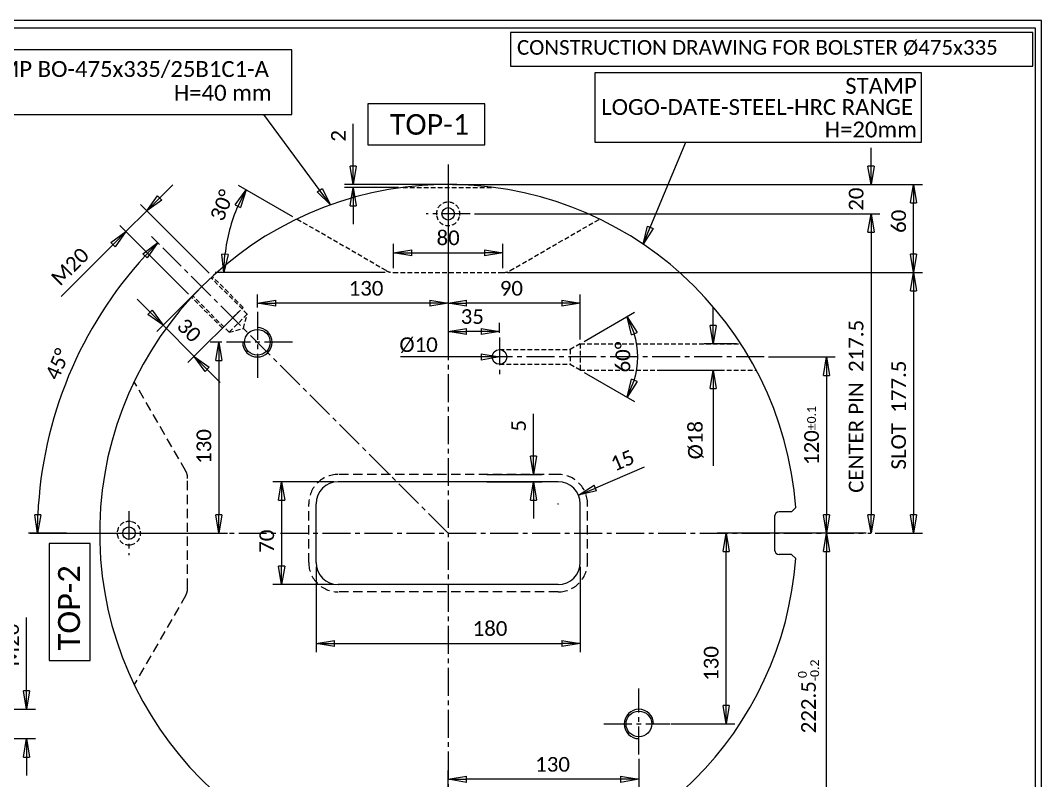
# Model space of a CAD drawing. Header units: millimetres. Extents: x -781 to 404, y -486 to 349.
# Drawn here: x -291 to 404, y -169 to 349 of the extents above; entities that cross this region are included whole.
import ezdxf

# ---------------------------------------------------------------- set-up
doc = ezdxf.new("R2010")
doc.units = ezdxf.units.MM
doc.linetypes.add('CENTER2', pattern=[28.575, 19.05, -3.175, 3.175, -3.175])
doc.linetypes.add('HIDDEN2', pattern=[4.7625, 3.175, -1.5875])
doc.layers.get('0').update_dxf_attribs({"color": 6, "lineweight": 0})
for name, color, linetype, lineweight in [('1', 6, 'Continuous', 0), ('10', 6, 'Continuous', 0), ('5', 9, 'Continuous', 0), ('9', 6, 'Continuous', 0)]:
    doc.layers.add(name, color=color, linetype=linetype, lineweight=lineweight)
doc.styles.add('ISO', font='txt_____.ttf')
doc.styles.get("Standard").update_dxf_attribs({"font": 'calibri.ttf'})
doc.dimstyles.new('ISO', dxfattribs={"dimscale": 2, "dimtxt": 3.5, "dimasz": 4.375, "dimexe": 2.1, "dimexo": 1.05, "dimgap": 1.75, "dimtad": 1, "dimdsep": 46, "dimtxsty": 'Standard', "dimblk": 'CLOSED', "dimcen": 0.09, "dimclrt": 1, "dimadec": 0, "dimazin": 0, "dimtfac": 0.4, "dimtofl": 0, "dimtmove": 0, "dimatfit": 3, "dimldrblk": 'CLOSED', "dimfxl": 1, "dimtolj": 1, "dimarcsym": 0})

# ---------------------------------------------------------------- blocks, each defined once
blk = doc.blocks.new('_CLOSED')
at = {"color": 0, "linetype": 'ByBlock', "lineweight": -2}
for p, q in [((-1, 0.166667), (0, 0)), ((-1, 0.166667), (-1, -0.166667)), ((0, 0), (-1, -0.166667)), ((0, 0), (-1, 0))]:
    blk.add_line(p, q, dxfattribs=at)
blk = doc.blocks.new('*D3')
at = {"layer": '9', "color": 0, "linetype": 'Continuous', "lineweight": -2, "transparency": 16777216}
for p, q in [((18, 217.5), (294.17, 217.5)), ((288.17, 205), (288.17, 12.5)), ((290.97, 0), (294.17, 0))]:
    blk.add_line(p, q, dxfattribs=at)
at = {"layer": 'Defpoints', "color": 0, "linetype": 'Continuous', "transparency": 16777216}
for p in [(15, 217.5), (287.97, 0), (288.17, 0)]:
    blk.add_point(p, dxfattribs=at)
at = {"layer": '9', "color": 0, "linetype": 'Continuous', "lineweight": -2, "transparency": 16777216, "xscale": 12.5, "yscale": 12.5, "zscale": 12.5}
for p, rotation in [((288.17, 217.5), 90), ((288.17, 0), 270)]:
    blk.add_blockref('_CLOSED', p, dxfattribs=dict(at, rotation=rotation))
at = {"layer": '9', "color": 1, "linetype": 'Continuous', "lineweight": 0, "transparency": 16777216, "insert": (278.05, 86.4), "char_height": 10, "attachment_point": 5, "rotation": 90}
blk.add_mtext('\\A1;CENTER PIN  217.5', dxfattribs=at)
blk = doc.blocks.new('*D4')
at = {"layer": '9', "color": 0, "linetype": 'Continuous', "lineweight": -2, "transparency": 16777216}
for p, q in [((40.32, 177.5), (323.16, 177.5)), ((317.16, 165), (317.16, 12.5)), ((290.97, 0), (323.16, 0))]:
    blk.add_line(p, q, dxfattribs=at)
at = {"layer": 'Defpoints', "color": 0, "linetype": 'Continuous', "transparency": 16777216}
for p in [(37.32, 177.5), (287.97, 0), (317.16, 0)]:
    blk.add_point(p, dxfattribs=at)
at = {"layer": '9', "color": 0, "linetype": 'Continuous', "lineweight": -2, "transparency": 16777216, "xscale": 12.5, "yscale": 12.5, "zscale": 12.5}
for p, rotation in [((317.16, 177.5), 90), ((317.16, 0), 270)]:
    blk.add_blockref('_CLOSED', p, dxfattribs=dict(at, rotation=rotation))
at = {"layer": '9', "color": 1, "linetype": 'Continuous', "lineweight": 0, "transparency": 16777216, "insert": (307.04, 80.43), "char_height": 10, "attachment_point": 5, "rotation": 90}
blk.add_mtext('\\A1;SLOT  177.5', dxfattribs=at)
blk = doc.blocks.new('*D5')
at = {"layer": '9', "color": 0, "linetype": 'Continuous', "lineweight": -2, "transparency": 16777216}
for p, q in [((-105.72, 215.44), (-142.86, 236.89)), ((-43, 177.5), (-158.77, 177.5))]:
    blk.add_line(p, q, dxfattribs=at)
blk.add_arc((-40, 177.5), 112.77, 156.35398, 173.64602, dxfattribs=at)
at = {"layer": 'Defpoints', "color": 0, "linetype": 'Continuous', "transparency": 16777216}
for p in [(-103.12, 213.94), (-151.06, 197.08), (-42.32, 178.84), (-37.32, 177.5), (37.32, 177.5)]:
    blk.add_point(p, dxfattribs=at)
at = {"layer": '9', "color": 0, "linetype": 'Continuous', "lineweight": -2, "transparency": 16777216, "xscale": 12.5, "yscale": 12.5, "zscale": 12.5}
for p, rotation in [((-137.67, 233.89), 63.17699138905632), ((-152.77, 177.5), 266.8230086109436)]:
    blk.add_blockref('_CLOSED', p, dxfattribs=dict(at, rotation=rotation))
at = {"layer": '9', "color": 1, "linetype": 'Continuous', "lineweight": 0, "transparency": 16777216, "insert": (-154.02, 223.35), "char_height": 10, "attachment_point": 5, "rotation": 68.09278}
blk.add_mtext('\\A1;30°', dxfattribs=at)
blk = doc.blocks.new('*D6')
at = {"layer": '9', "color": 0, "linetype": 'Continuous', "lineweight": -2, "transparency": 16777216}
for p, q in [((3, 237.5), (323.16, 237.5)), ((317.16, 190), (317.16, 225)), ((40.32, 177.5), (323.16, 177.5))]:
    blk.add_line(p, q, dxfattribs=at)
at = {"layer": 'Defpoints', "color": 0, "linetype": 'Continuous', "transparency": 16777216}
for p in [(0, 237.5), (317.16, 237.5), (37.32, 177.5)]:
    blk.add_point(p, dxfattribs=at)
at = {"layer": '9', "color": 0, "linetype": 'Continuous', "lineweight": -2, "transparency": 16777216, "xscale": 12.5, "yscale": 12.5, "zscale": 12.5}
for p, rotation in [((317.16, 237.5), 90), ((317.16, 177.5), 270)]:
    blk.add_blockref('_CLOSED', p, dxfattribs=dict(at, rotation=rotation))
at = {"layer": '9', "color": 1, "linetype": 'Continuous', "lineweight": 0, "transparency": 16777216, "insert": (307.04, 212.41), "char_height": 10, "attachment_point": 5, "rotation": 90}
blk.add_mtext('\\A1;60', dxfattribs=at)
blk = doc.blocks.new('*D7')
at = {"layer": '9', "color": 0, "linetype": 'Continuous', "lineweight": -2, "transparency": 16777216}
for p, q in [((288.17, 250), (288.17, 262.5)), ((3, 237.5), (294.17, 237.5)), ((18, 217.5), (294.17, 217.5)), ((288.17, 205), (288.17, 192.5))]:
    blk.add_line(p, q, dxfattribs=at)
at = {"layer": 'Defpoints', "color": 0, "linetype": 'Continuous', "transparency": 16777216}
for p in [(0, 237.5), (288.17, 237.5), (15, 217.5)]:
    blk.add_point(p, dxfattribs=at)
at = {"layer": '9', "color": 0, "linetype": 'Continuous', "lineweight": -2, "transparency": 16777216, "xscale": 12.5, "yscale": 12.5, "zscale": 12.5}
for p, rotation in [((288.17, 237.5), 270), ((288.17, 217.5), 90)]:
    blk.add_blockref('_CLOSED', p, dxfattribs=dict(at, rotation=rotation))
at = {"layer": '9', "color": 1, "linetype": 'Continuous', "lineweight": 0, "transparency": 16777216, "insert": (278.05, 227.5), "char_height": 10, "attachment_point": 5, "rotation": 90}
blk.add_mtext('\\A1;20', dxfattribs=at)
blk = doc.blocks.new('*D8')
at = {"layer": '9', "color": 0, "linetype": 'Continuous', "lineweight": -2, "transparency": 16777216}
for p, q in [((284.97, 0), (251.79, 0)), ((257.79, -210), (257.79, -12.5)), ((14.5, -222.5), (263.79, -222.5))]:
    blk.add_line(p, q, dxfattribs=at)
at = {"layer": 'Defpoints', "color": 0, "linetype": 'Continuous', "transparency": 16777216}
for p in [(257.79, 0), (287.97, 0), (11.5, -222.5)]:
    blk.add_point(p, dxfattribs=at)
at = {"layer": '9', "color": 0, "linetype": 'Continuous', "lineweight": -2, "transparency": 16777216, "xscale": 12.5, "yscale": 12.5, "zscale": 12.5}
for p, rotation in [((257.79, 0), 90), ((257.79, -222.5), 270)]:
    blk.add_blockref('_CLOSED', p, dxfattribs=dict(at, rotation=rotation))
at = {"layer": '9', "color": 1, "linetype": 'Continuous', "lineweight": 0, "transparency": 16777216, "insert": (245.57, -111.25), "char_height": 10, "attachment_point": 5, "rotation": 90}
blk.add_mtext('\\A1;222.5{\\H6.000000;\\S 0^ -0.2;}', dxfattribs=at)
blk = doc.blocks.new('*D25')
at = {"layer": '9', "color": 0, "linetype": 'Continuous', "lineweight": -2, "transparency": 16777216}
for p, q in [((-196.54, 228.36), (-187.7, 237.2)), ((-162.85, 176.99), (-209.62, 223.77)), ((-205.38, 219.52), (-219.52, 205.38)), ((-176.99, 162.85), (-223.77, 209.62)), ((-228.36, 196.54), (-263.77, 161.14))]:
    blk.add_line(p, q, dxfattribs=at)
at = {"layer": 'Defpoints', "color": 0, "linetype": 'Continuous', "transparency": 16777216}
for p in [(-219.52, 205.38), (-160.73, 174.87), (-174.87, 160.73)]:
    blk.add_point(p, dxfattribs=at)
at = {"layer": '9', "color": 0, "linetype": 'Continuous', "lineweight": -2, "transparency": 16777216, "xscale": 12.5, "yscale": 12.5, "zscale": 12.5}
for p, rotation in [((-205.38, 219.52), 224.9999999999982), ((-219.52, 205.38), 44.99999999999814)]:
    blk.add_blockref('_CLOSED', p, dxfattribs=dict(at, rotation=rotation))
at = {"layer": '9', "color": 1, "linetype": 'Continuous', "lineweight": 0, "transparency": 16777216, "insert": (-257.64, 181.58), "char_height": 10, "attachment_point": 5, "rotation": 45}
blk.add_mtext('\\A1;M20', dxfattribs=at)
blk = doc.blocks.new('*D26')
at = {"layer": '9', "color": 0, "linetype": 'Continuous', "lineweight": -2, "transparency": 16777216}
for p, q in [((-196.58, 196.58), (-202.16, 202.16)), ((-260.03, 0), (-285.89, 0))]:
    blk.add_line(p, q, dxfattribs=at)
blk.add_arc((0, 0), 279.89, 137.55905, 177.44095, dxfattribs=at)
at = {"layer": 'Defpoints', "color": 0, "linetype": 'Continuous', "transparency": 16777216}
for p in [(-194.45, 194.45), (-270.35, 72.44), (0, 0), (-257.03, 0), (287.97, 0)]:
    blk.add_point(p, dxfattribs=at)
at = {"layer": '9', "color": 0, "linetype": 'Continuous', "lineweight": -2, "transparency": 16777216, "xscale": 12.5, "yscale": 12.5, "zscale": 12.5}
for p, rotation in [((-197.91, 197.91), 46.27952549095961), ((-279.89, 0), 268.7204745090404)]:
    blk.add_blockref('_CLOSED', p, dxfattribs=dict(at, rotation=rotation))
at = {"layer": '9', "color": 1, "linetype": 'Continuous', "lineweight": 0, "transparency": 16777216, "insert": (-266.12, 115.15), "char_height": 10, "attachment_point": 5, "rotation": 66.60172}
blk.add_mtext('\\A1;45°', dxfattribs=at)
blk = doc.blocks.new('*D27')
at = {"layer": '9', "color": 0, "linetype": 'Continuous', "lineweight": -2, "transparency": 16777216}
for p, q in [((-170.06, 165.82), (-198.49, 137.38)), ((-203.09, 150.46), (-211.93, 159.3)), ((-141.77, 151.67), (-177.28, 116.17)), ((-173.04, 120.41), (-194.25, 141.62)), ((-164.2, 111.57), (-155.36, 102.73))]:
    blk.add_line(p, q, dxfattribs=at)
at = {"layer": 'Defpoints', "color": 0, "linetype": 'Continuous', "transparency": 16777216}
for p in [(-167.94, 167.94), (-139.65, 153.79), (-194.25, 141.62)]:
    blk.add_point(p, dxfattribs=at)
at = {"layer": '9', "color": 0, "linetype": 'Continuous', "lineweight": -2, "transparency": 16777216, "xscale": 12.5, "yscale": 12.5, "zscale": 12.5}
for p, rotation in [((-194.25, 141.62), 315), ((-173.04, 120.41), 135)]:
    blk.add_blockref('_CLOSED', p, dxfattribs=dict(at, rotation=rotation))
at = {"layer": '9', "color": 1, "linetype": 'Continuous', "lineweight": 0, "transparency": 16777216, "insert": (-176.49, 138.17), "char_height": 10, "attachment_point": 5, "rotation": 315}
blk.add_mtext('\\A1;30', dxfattribs=at)
blk = doc.blocks.new('*D46')
at = {"layer": '9', "color": 0, "linetype": 'Continuous', "lineweight": -2, "transparency": 16777216}
for p, q in [((-287.29, -107.5), (-287.29, -57.43)), ((-329.07, -120), (-281.29, -120)), ((-329.07, -140), (-281.29, -140)), ((-287.29, -152.5), (-287.29, -165))]:
    blk.add_line(p, q, dxfattribs=at)
at = {"layer": 'Defpoints', "color": 0, "linetype": 'Continuous', "transparency": 16777216}
for p in [(-332.07, -120), (-332.07, -140), (-287.29, -140)]:
    blk.add_point(p, dxfattribs=at)
at = {"layer": '9', "color": 0, "linetype": 'Continuous', "lineweight": -2, "transparency": 16777216, "xscale": 12.5, "yscale": 12.5, "zscale": 12.5}
for p, rotation in [((-287.29, -120), 270), ((-287.29, -140), 90)]:
    blk.add_blockref('_CLOSED', p, dxfattribs=dict(at, rotation=rotation))
at = {"layer": '9', "color": 1, "linetype": 'Continuous', "lineweight": 0, "transparency": 16777216, "insert": (-297.41, -76.22), "char_height": 10, "attachment_point": 5, "rotation": 90}
blk.add_mtext('\\A1;M20', dxfattribs=at)
blk = doc.blocks.new('*D48')
at = {"layer": '9', "color": 0, "linetype": 'Continuous', "lineweight": -2, "transparency": 16777216}
for p, q in [((0, 248.2), (0, 150.61)), ((-130, 153.78), (-130, 162.61)), ((-12.5, 156.61), (-117.5, 156.61))]:
    blk.add_line(p, q, dxfattribs=at)
at = {"layer": 'Defpoints', "color": 0, "linetype": 'Continuous', "transparency": 16777216}
for p in [(0, 251.2), (-130, 156.61), (-130, 150.78)]:
    blk.add_point(p, dxfattribs=at)
at = {"layer": '9', "color": 0, "linetype": 'Continuous', "lineweight": -2, "transparency": 16777216, "xscale": 12.5, "yscale": 12.5, "zscale": 12.5, "rotation": 180}
blk.add_blockref('_CLOSED', (-130, 156.61), dxfattribs=at)
at = {"layer": '9', "color": 0, "linetype": 'Continuous', "lineweight": -2, "transparency": 16777216, "xscale": 12.5, "yscale": 12.5, "zscale": 12.5}
blk.add_blockref('_CLOSED', (0, 156.61), dxfattribs=at)
at = {"layer": '9', "color": 1, "linetype": 'Continuous', "lineweight": 0, "transparency": 16777216, "insert": (-55.95, 166.74), "char_height": 10, "attachment_point": 5}
blk.add_mtext('\\A1;130', dxfattribs=at)
blk = doc.blocks.new('*D49')
at = {"layer": '9', "color": 0, "linetype": 'Continuous', "lineweight": -2, "transparency": 16777216}
for p, q in [((-154.14, 130), (-162.27, 130)), ((-156.27, 117.5), (-156.27, 12.5)), ((-284.97, 0), (-150.27, 0))]:
    blk.add_line(p, q, dxfattribs=at)
at = {"layer": 'Defpoints', "color": 0, "linetype": 'Continuous', "transparency": 16777216}
for p in [(-151.14, 130), (-287.97, 0), (-156.27, 0)]:
    blk.add_point(p, dxfattribs=at)
at = {"layer": '9', "color": 0, "linetype": 'Continuous', "lineweight": -2, "transparency": 16777216, "xscale": 12.5, "yscale": 12.5, "zscale": 12.5}
for p, rotation in [((-156.27, 130), 90), ((-156.27, 0), 270)]:
    blk.add_blockref('_CLOSED', p, dxfattribs=dict(at, rotation=rotation))
at = {"layer": '9', "color": 1, "linetype": 'Continuous', "lineweight": 0, "transparency": 16777216, "insert": (-166.39, 59.02), "char_height": 10, "attachment_point": 5, "rotation": 90}
blk.add_mtext('\\A1;130', dxfattribs=at)
blk = doc.blocks.new('*D50')
at = {"layer": '9', "color": 0, "linetype": 'Continuous', "lineweight": -2, "transparency": 16777216}
for p, q in [((276.43, 0), (183.4, 0)), ((189.4, -117.5), (189.4, -12.5)), ((151.74, -130), (195.4, -130))]:
    blk.add_line(p, q, dxfattribs=at)
at = {"layer": 'Defpoints', "color": 0, "linetype": 'Continuous', "transparency": 16777216}
for p in [(189.4, 0), (277.03, 0), (151.14, -130)]:
    blk.add_point(p, dxfattribs=at)
at = {"layer": '9', "color": 0, "linetype": 'Continuous', "lineweight": -2, "transparency": 16777216, "xscale": 12.5, "yscale": 12.5, "zscale": 12.5}
for p, rotation in [((189.4, 0), 90), ((189.4, -130), 270)]:
    blk.add_blockref('_CLOSED', p, dxfattribs=dict(at, rotation=rotation))
at = {"layer": '9', "color": 1, "linetype": 'Continuous', "lineweight": 0, "transparency": 16777216, "insert": (179.28, -88.8), "char_height": 10, "attachment_point": 5, "rotation": 90}
blk.add_mtext('\\A1;130', dxfattribs=at)
blk = doc.blocks.new('*D51')
at = {"layer": '9', "color": 0, "linetype": 'Continuous', "lineweight": -2, "transparency": 16777216}
for p, q in [((130, -153.78), (130, -173.68)), ((0, -255.8), (0, -161.68)), ((117.5, -167.68), (12.5, -167.68))]:
    blk.add_line(p, q, dxfattribs=at)
at = {"layer": 'Defpoints', "color": 0, "linetype": 'Continuous', "transparency": 16777216}
for p in [(130, -150.78), (0, -167.68), (0, -258.8)]:
    blk.add_point(p, dxfattribs=at)
at = {"layer": '9', "color": 0, "linetype": 'Continuous', "lineweight": -2, "transparency": 16777216, "xscale": 12.5, "yscale": 12.5, "zscale": 12.5, "rotation": 180}
blk.add_blockref('_CLOSED', (0, -167.68), dxfattribs=at)
at = {"layer": '9', "color": 0, "linetype": 'Continuous', "lineweight": -2, "transparency": 16777216, "xscale": 12.5, "yscale": 12.5, "zscale": 12.5}
blk.add_blockref('_CLOSED', (130, -167.68), dxfattribs=at)
at = {"layer": '9', "color": 1, "linetype": 'Continuous', "lineweight": 0, "transparency": 16777216, "insert": (71.16, -157.55), "char_height": 10, "attachment_point": 5}
blk.add_mtext('\\A1;130', dxfattribs=at)
blk = doc.blocks.new('*D52')
at = {"layer": '9', "color": 0, "linetype": 'Continuous', "lineweight": -2, "transparency": 16777216}
for p, q in [((-78, 35), (-119.45, 35)), ((-113.45, 22.5), (-113.45, -22.5)), ((-78, -35), (-119.45, -35))]:
    blk.add_line(p, q, dxfattribs=at)
at = {"layer": 'Defpoints', "color": 0, "linetype": 'Continuous', "transparency": 16777216}
for p in [(-75, 35), (-113.45, -35), (-75, -35)]:
    blk.add_point(p, dxfattribs=at)
at = {"layer": '9', "color": 0, "linetype": 'Continuous', "lineweight": -2, "transparency": 16777216, "xscale": 12.5, "yscale": 12.5, "zscale": 12.5}
for p, rotation in [((-113.45, 35), 90), ((-113.45, -35), 270)]:
    blk.add_blockref('_CLOSED', p, dxfattribs=dict(at, rotation=rotation))
at = {"layer": '9', "color": 1, "linetype": 'Continuous', "lineweight": 0, "transparency": 16777216, "insert": (-123.57, -5.5), "char_height": 10, "attachment_point": 5, "rotation": 90}
blk.add_mtext('\\A1;70', dxfattribs=at)
blk = doc.blocks.new('*D53')
at = {"layer": '9', "color": 0, "linetype": 'Continuous', "lineweight": -2, "transparency": 16777216}
for p, q in [((-90, -23), (-90, -81.14)), ((90, -23), (90, -81.14)), ((-77.5, -75.14), (77.5, -75.14))]:
    blk.add_line(p, q, dxfattribs=at)
at = {"layer": 'Defpoints', "color": 0, "linetype": 'Continuous', "transparency": 16777216}
for p in [(-90, -20), (90, -20), (90, -75.14)]:
    blk.add_point(p, dxfattribs=at)
at = {"layer": '9', "color": 0, "linetype": 'Continuous', "lineweight": -2, "transparency": 16777216, "xscale": 12.5, "yscale": 12.5, "zscale": 12.5, "rotation": 180}
blk.add_blockref('_CLOSED', (-90, -75.14), dxfattribs=at)
at = {"layer": '9', "color": 0, "linetype": 'Continuous', "lineweight": -2, "transparency": 16777216, "xscale": 12.5, "yscale": 12.5, "zscale": 12.5}
blk.add_blockref('_CLOSED', (90, -75.14), dxfattribs=at)
at = {"layer": '9', "color": 1, "linetype": 'Continuous', "lineweight": 0, "transparency": 16777216, "insert": (28.54, -65.02), "char_height": 10, "attachment_point": 5}
blk.add_mtext('\\A1;180', dxfattribs=at)
blk = doc.blocks.new('*D54')
at = {"layer": '9', "color": 0, "linetype": 'Continuous', "lineweight": -2, "transparency": 16777216}
for p, q in [((58.11, 52.5), (58.11, 81.28)), ((26.42, 40), (64.11, 40)), ((26.42, 35), (64.11, 35)), ((58.11, 22.5), (58.11, 10))]:
    blk.add_line(p, q, dxfattribs=at)
at = {"layer": 'Defpoints', "color": 0, "linetype": 'Continuous', "transparency": 16777216}
for p in [(23.42, 40), (23.42, 35), (58.11, 40)]:
    blk.add_point(p, dxfattribs=at)
at = {"layer": '9', "color": 0, "linetype": 'Continuous', "lineweight": -2, "transparency": 16777216, "xscale": 12.5, "yscale": 12.5, "zscale": 12.5}
for p, rotation in [((58.11, 40), 270), ((58.11, 35), 90)]:
    blk.add_blockref('_CLOSED', p, dxfattribs=dict(at, rotation=rotation))
at = {"layer": '9', "color": 1, "linetype": 'Continuous', "lineweight": 0, "transparency": 16777216, "insert": (48.04, 73.14), "char_height": 10, "attachment_point": 5, "rotation": 90}
blk.add_mtext('\\A1;5', dxfattribs=at)
blk = doc.blocks.new('*D59')
at = {"layer": '9', "color": 0, "linetype": 'Continuous', "lineweight": -2, "transparency": 16777216}
for p, q in [((180.55, 141.5), (180.55, 154)), ((196.41, 129), (174.55, 129)), ((143, 111), (186.55, 111)), ((180.55, 98.5), (180.55, 45.81))]:
    blk.add_line(p, q, dxfattribs=at)
at = {"layer": 'Defpoints', "color": 0, "linetype": 'Continuous', "transparency": 16777216}
for p in [(199.41, 129), (140, 111), (180.55, 111)]:
    blk.add_point(p, dxfattribs=at)
at = {"layer": '9', "color": 0, "linetype": 'Continuous', "lineweight": -2, "transparency": 16777216, "xscale": 12.5, "yscale": 12.5, "zscale": 12.5}
for p, rotation in [((180.55, 129), 270), ((180.55, 111), 90)]:
    blk.add_blockref('_CLOSED', p, dxfattribs=dict(at, rotation=rotation))
at = {"layer": '9', "color": 1, "linetype": 'Continuous', "lineweight": 0, "transparency": 16777216, "insert": (168.81, 63.32), "char_height": 10, "attachment_point": 5, "rotation": 90}
blk.add_mtext('\\A1;%%c18', dxfattribs=at)
blk = doc.blocks.new('*D60')
at = {"layer": '9', "color": 0, "linetype": 'Continuous', "lineweight": -2, "transparency": 16777216}
for p, q in [((0, 248.2), (0, 150.61)), ((90, 132), (90, 162.61)), ((77.5, 156.61), (12.5, 156.61))]:
    blk.add_line(p, q, dxfattribs=at)
at = {"layer": 'Defpoints', "color": 0, "linetype": 'Continuous', "transparency": 16777216}
for p in [(0, 251.2), (0, 156.61), (90, 129)]:
    blk.add_point(p, dxfattribs=at)
at = {"layer": '9', "color": 0, "linetype": 'Continuous', "lineweight": -2, "transparency": 16777216, "xscale": 12.5, "yscale": 12.5, "zscale": 12.5, "rotation": 180}
blk.add_blockref('_CLOSED', (0, 156.61), dxfattribs=at)
at = {"layer": '9', "color": 0, "linetype": 'Continuous', "lineweight": -2, "transparency": 16777216, "xscale": 12.5, "yscale": 12.5, "zscale": 12.5}
blk.add_blockref('_CLOSED', (90, 156.61), dxfattribs=at)
at = {"layer": '9', "color": 1, "linetype": 'Continuous', "lineweight": 0, "transparency": 16777216, "insert": (43.11, 166.74), "char_height": 10, "attachment_point": 5}
blk.add_mtext('\\A1;90', dxfattribs=at)
blk = doc.blocks.new('*D61')
at = {"layer": '9', "color": 0, "linetype": 'Continuous', "lineweight": -2, "transparency": 16777216}
for p, q in [((0, 248.2), (0, 131.35)), ((35, 136.38), (35, 143.35)), ((22.5, 137.35), (12.5, 137.35))]:
    blk.add_line(p, q, dxfattribs=at)
at = {"layer": 'Defpoints', "color": 0, "linetype": 'Continuous', "transparency": 16777216}
for p in [(0, 251.2), (0, 137.35), (35, 133.38)]:
    blk.add_point(p, dxfattribs=at)
at = {"layer": '9', "color": 0, "linetype": 'Continuous', "lineweight": -2, "transparency": 16777216, "xscale": 12.5, "yscale": 12.5, "zscale": 12.5, "rotation": 180}
blk.add_blockref('_CLOSED', (0, 137.35), dxfattribs=at)
at = {"layer": '9', "color": 0, "linetype": 'Continuous', "lineweight": -2, "transparency": 16777216, "xscale": 12.5, "yscale": 12.5, "zscale": 12.5}
blk.add_blockref('_CLOSED', (35, 137.35), dxfattribs=at)
at = {"layer": '9', "color": 1, "linetype": 'Continuous', "lineweight": 0, "transparency": 16777216, "insert": (16.46, 147.47), "char_height": 10, "attachment_point": 5}
blk.add_mtext('\\A1;35', dxfattribs=at)
blk = doc.blocks.new('*D62')
at = {"layer": '9', "color": 0, "linetype": 'Continuous', "lineweight": -2, "transparency": 16777216}
for p, q in [((218.28, 120), (263.79, 120)), ((257.79, 107.5), (257.79, 12.5)), ((284.97, 0), (251.79, 0))]:
    blk.add_line(p, q, dxfattribs=at)
at = {"layer": 'Defpoints', "color": 0, "linetype": 'Continuous', "transparency": 16777216}
for p in [(215.28, 120), (257.79, 0), (287.97, 0)]:
    blk.add_point(p, dxfattribs=at)
at = {"layer": '9', "color": 0, "linetype": 'Continuous', "lineweight": -2, "transparency": 16777216, "xscale": 12.5, "yscale": 12.5, "zscale": 12.5}
for p, rotation in [((257.79, 120), 90), ((257.79, 0), 270)]:
    blk.add_blockref('_CLOSED', p, dxfattribs=dict(at, rotation=rotation))
at = {"layer": '9', "color": 1, "linetype": 'Continuous', "lineweight": 0, "transparency": 16777216, "insert": (247.67, 66.5), "char_height": 10, "attachment_point": 5, "rotation": 90}
blk.add_mtext('\\A1;120{\\H6.000000;±0.1}', dxfattribs=at)
blk = doc.blocks.new('*D63')
at = {"layer": '9', "color": 0, "linetype": 'Continuous', "lineweight": -2, "transparency": 16777216}
for p, q in [((92.6, 130.5), (127.1, 150.42)), ((92.6, 109.5), (127.1, 89.58))]:
    blk.add_line(p, q, dxfattribs=at)
blk.add_arc((74.41, 120), 54.84, 343.08874, 16.91126, dxfattribs=at)
at = {"layer": 'Defpoints', "color": 0, "linetype": 'Continuous', "transparency": 16777216}
for p in [(90, 129), (83.07, 125), (83.07, 115), (90, 111), (128.42, 110.48)]:
    blk.add_point(p, dxfattribs=at)
at = {"layer": '9', "color": 0, "linetype": 'Continuous', "lineweight": -2, "transparency": 16777216, "xscale": 12.5, "yscale": 12.5, "zscale": 12.5}
for p, rotation in [((121.9, 147.42), 113.4556282401567), ((121.9, 92.58), 246.5443717598435)]:
    blk.add_blockref('_CLOSED', p, dxfattribs=dict(at, rotation=rotation))
at = {"layer": '9', "color": 1, "linetype": 'Continuous', "lineweight": 0, "transparency": 16777216, "insert": (119.13, 120), "char_height": 10, "attachment_point": 5, "rotation": 90}
blk.add_mtext('\\A1;60°', dxfattribs=at)
blk = doc.blocks.new('*D66')
at = {"layer": '9', "color": 0, "linetype": 'Continuous', "lineweight": -2, "transparency": 16777216}
for p, q in [((-64.71, 250), (-64.71, 278.73)), ((-3, 237.5), (-70.71, 237.5)), ((-33.76, 235.5), (-70.71, 235.5)), ((-64.71, 223), (-64.71, 210.5))]:
    blk.add_line(p, q, dxfattribs=at)
at = {"layer": 'Defpoints', "color": 0, "linetype": 'Continuous', "transparency": 16777216}
for p in [(-64.71, 237.5), (0, 237.5), (-30.76, 235.5)]:
    blk.add_point(p, dxfattribs=at)
at = {"layer": '9', "color": 0, "linetype": 'Continuous', "lineweight": -2, "transparency": 16777216, "xscale": 12.5, "yscale": 12.5, "zscale": 12.5}
for p, rotation in [((-64.71, 237.5), 270), ((-64.71, 235.5), 90)]:
    blk.add_blockref('_CLOSED', p, dxfattribs=dict(at, rotation=rotation))
at = {"layer": '9', "color": 1, "linetype": 'Continuous', "lineweight": 0, "transparency": 16777216, "insert": (-74.76, 270.62), "char_height": 10, "attachment_point": 5, "rotation": 90}
blk.add_mtext('\\A1;2', dxfattribs=at)
blk = doc.blocks.new('*D67')
at = {"layer": '9', "color": 0, "linetype": 'Continuous', "lineweight": -2, "transparency": 16777216}
for p, q in [((-37.32, 180.5), (-37.32, 197.02)), ((37.32, 180.5), (37.32, 197.02)), ((-24.82, 191.02), (24.82, 191.02))]:
    blk.add_line(p, q, dxfattribs=at)
at = {"layer": 'Defpoints', "color": 0, "linetype": 'Continuous', "transparency": 16777216}
for p in [(37.32, 191.02), (-37.32, 177.5), (37.32, 177.5)]:
    blk.add_point(p, dxfattribs=at)
at = {"layer": '9', "color": 0, "linetype": 'Continuous', "lineweight": -2, "transparency": 16777216, "xscale": 12.5, "yscale": 12.5, "zscale": 12.5, "rotation": 180}
blk.add_blockref('_CLOSED', (-37.32, 191.02), dxfattribs=at)
at = {"layer": '9', "color": 0, "linetype": 'Continuous', "lineweight": -2, "transparency": 16777216, "xscale": 12.5, "yscale": 12.5, "zscale": 12.5}
blk.add_blockref('_CLOSED', (37.32, 191.02), dxfattribs=at)
at = {"layer": '9', "color": 1, "linetype": 'Continuous', "lineweight": 0, "transparency": 16777216, "insert": (0, 201.14), "char_height": 10, "attachment_point": 5}
blk.add_mtext('\\A1;80', dxfattribs=at)
blk = doc.blocks.new('*D68')
at = {"layer": '9', "color": 0, "linetype": 'Continuous', "lineweight": -2, "transparency": 16777216}
for p, q in [((133.66, 44.84), (100.32, 30.72)), ((74.82, 20), (75.18, 20)), ((75, 19.82), (75, 20.18))]:
    blk.add_line(p, q, dxfattribs=at)
at = {"layer": 'Defpoints', "color": 0, "linetype": 'Continuous', "transparency": 16777216}
for p in [(88.81, 25.85), (75, 20)]:
    blk.add_point(p, dxfattribs=at)
at = {"layer": '9', "color": 0, "linetype": 'Continuous', "lineweight": -2, "transparency": 16777216, "xscale": 12.5, "yscale": 12.5, "zscale": 12.5, "rotation": 202.9508922761397}
blk.add_blockref('_CLOSED', (88.81, 25.85), dxfattribs=at)
at = {"layer": '9', "color": 1, "linetype": 'Continuous', "lineweight": 0, "transparency": 16777216, "insert": (118.82, 49.51), "char_height": 10, "attachment_point": 5, "rotation": 22.95089}
blk.add_mtext('\\A1;15', dxfattribs=at)

msp = doc.modelspace()

# ---------------------------------------------------------------- linework, layer by layer
at = {"layer": '1', "color": 7, "linetype": 'HIDDEN2', "lineweight": 0, "ltscale": 2}
for p, q in [((-178.84, 42.321), (-213.944, 103.123)), ((-177.5, -37.321), (-177.5, 37.321)), ((75, 40), (-75, 40)), ((-95, -20), (-95, 20)), ((95, -20), (95, 20)), ((75, -40), (-75, -40)), ((-178.84, -42.321), (-213.944, -103.123))]:
    msp.add_line(p, q, dxfattribs=at)
at = {"layer": '1', "color": 7, "linetype": 'Continuous', "lineweight": 0}
for p, q in [((75, 35), (-75, 35)), ((-90, -20), (-90, 20)), ((90, -20), (90, 20)), ((75, -35), (-75, -35))]:
    msp.add_line(p, q, dxfattribs=at)
at = {"layer": '1', "color": 7, "linetype": 'HIDDEN2', "lineweight": 0, "ltscale": 2}
for centre, radius, start, end in [((-187.5, 37.321), 10, 360, 30), ((-75, 20), 20, 90, 180), ((75, 20), 20, 0, 90), ((-75, -20), 20, 180, 270), ((75, -20), 20, 270, 360), ((-187.5, -37.321), 10, 330, 360)]:
    msp.add_arc(centre, radius, start, end, dxfattribs=at)
at = {"layer": '1', "color": 7, "linetype": 'Continuous', "lineweight": 0}
for centre, start, end in [((-75, 20), 90, 180), ((75, 20), 0, 90), ((-75, -20), 180, 270), ((75, -20), 270, 360)]:
    msp.add_arc(centre, 15, start, end, dxfattribs=at)
at = {"layer": '10', "color": 7, "linetype": 'Continuous', "lineweight": 0}
for p, q in [((404.387, 349.271), (-780.505, 349.271)), ((404.387, -485.863), (404.387, 349.271)), ((-775.811, 344.129), (400.104, 344.129)), ((400.104, 344.129), (400.104, -481.581))]:
    msp.add_line(p, q, dxfattribs=at)
at = {"layer": '10', "color": 7, "linetype": 'Continuous'}
for points in [[(42.473, 318.22), (398.427, 318.22), (398.427, 341.029), (42.473, 341.029), (42.473, 318.22)], [(-337.689, 285.279), (-106.508, 285.279), (-106.508, 329.127), (-337.689, 329.127), (-337.689, 285.279)], [(-54.676, 264.418), (25.068, 264.418), (25.068, 292.418), (-54.676, 292.418), (-54.676, 264.418)], [(-243.825, -86.821), (-243.825, -7.077), (-271.825, -7.077), (-271.825, -86.821), (-243.825, -86.821)]]:
    msp.add_lwpolyline(points, dxfattribs=at)
msp.add_lwpolyline([(99.861, 266.335), (322.611, 266.335), (322.611, 313.683), (99.861, 313.683)], close=True, dxfattribs=at)
at = {"layer": '5', "color": 7, "linetype": 'CENTER2', "lineweight": 0}
for p, q in [((0, 251.196), (0, -258.804)), ((15, 217.5), (-15, 217.5)), ((0, 0), (-194.454, 194.454)), ((-130, 150.784), (-130, 105.784)), ((35, 133.385), (35, 108.385)), ((-106.138, 130), (-151.138, 130)), ((215.285, 120), (25.285, 120)), ((-217.5, 15), (-217.5, -15)), ((-257.026, 0), (287.974, 0)), ((130, -150.784), (130, -105.784)), ((106.138, -130), (151.138, -130))]:
    msp.add_line(p, q, dxfattribs=at)
at = {"layer": '5', "color": 7, "linetype": 'HIDDEN2', "lineweight": 0}
for p, q in [((-30.757, 235.5), (30.757, 235.5)), ((-42.321, 178.84), (-103.123, 213.944)), ((42.321, 178.84), (103.123, 213.944)), ((-136.866, 149.24), (-161.646, 174.021)), ((-139.652, 153.794), (-160.731, 174.873)), ((-37.321, 177.5), (37.321, 177.5)), ((-153.794, 139.652), (-174.873, 160.731)), ((-149.24, 136.866), (-174.021, 161.646)), ((-153.794, 139.652), (-139.652, 153.794)), ((-149.24, 136.866), (-136.866, 149.24)), ((-139.481, 139.481), (-136.866, 149.24)), ((-149.24, 136.866), (-139.481, 139.481)), ((90, 129), (83.072, 125)), ((90, 129), (199.412, 129)), ((90, 129), (90, 111)), ((35, 125), (83.072, 125)), ((83.072, 125), (83.072, 115)), ((35, 115), (83.072, 115)), ((90, 111), (83.072, 115)), ((90, 111), (209.965, 111))]:
    msp.add_line(p, q, dxfattribs=at)
at = {"layer": '5', "color": 7, "linetype": 'Continuous', "lineweight": 0}
for p, q in [((234, 14.5), (225.5, 14.5)), ((234, 14.5), (236.864, 17.364)), ((222.5, 11.5), (222.5, -11.5)), ((234, -14.5), (225.5, -14.5)), ((234, -14.5), (236.864, -17.364))]:
    msp.add_line(p, q, dxfattribs=at)
for centre, radius in [((0, 217.5), 4.25), ((-130, 130), 8.75), ((35, 120), 5), ((-217.5, 0), 4.25), ((130, -130), 8.75)]:
    msp.add_circle(centre, radius, dxfattribs=at)
for centre, radius, start, end in [((0, 0), 237.5, 4.192815, 265.807185), ((-130, 130), 10, 180, 90), ((225.5, 11.5), 3, 90, 180), ((225.5, -11.5), 3, 180, 270), ((0, 0), 237.5, 274.192815, 355.807185), ((130, -130), 10, 360, 270)]:
    msp.add_arc(centre, radius, start, end, dxfattribs=at)
at = {"layer": '5', "color": 7, "linetype": 'HIDDEN2', "lineweight": 0}
for centre, radius, start, end in [((0, 217.5), 8, 351.874712, 188.125288), ((0, 217.5), 8, 188.125288, 351.874712), ((-37.321, 187.5), 10, 240, 270), ((37.321, 187.5), 10, 270, 300), ((-217.5, 0), 8, 81.874712, 278.125288), ((-217.5, 0), 8, 278.125288, 81.874712)]:
    msp.add_arc(centre, radius, start, end, dxfattribs=at)

# ---------------------------------------------------------------- texts
at = {"layer": '10', "color": 7, "linetype": 'Continuous'}
for s, height, p in [('CONSTRUCTION DRAWING FOR BOLSTER %%C475x335', 10, (46.928, 325.882)), ('STAMP BO-475x335/25B1C1-A', 10.8, (-332.289, 310.767)), ('STAMP', 10.8, (270.593, 299.291)), ('H=40 mm', 10.8, (-186.897, 294.567)), ('LOGO-DATE-STEEL-HRC RANGE', 10.8, (104.361, 284.883)), ('TOP-1', 14, (-39.754, 271.418)), ('H=20mm', 10.8, (256.593, 269.568))]:
    msp.add_text(s, height=height, dxfattribs=at).set_placement(p)
msp.add_text('TOP-2', height=15, rotation=90, dxfattribs=at).set_placement((-250.825, -79.821))
at = {"layer": '9', "color": 7}
msp.add_text('%%C10', height=10, dxfattribs=at).set_placement((-33.187, 123.399))

# ---------------------------------------------------------------- dimensions: what is measured, and where the dimension line sits
at = {"layer": '9', "color": 7, "linetype": 'Continuous', "lineweight": 0}
for base, p1, p2, angle, override, picture, middle, dimtype in [((-64.707, 237.5), (-30.757, 235.5), (0, 237.5), 90, {"dimtxt": 5, "dimasz": 6.25, "dimexe": 3, "dimexo": 1.5, "dimgap": 2.5, "dimpost": '<>'}, '*D66', (-64.707, 270.615), 160), ((288.169, 237.5), (15, 217.5), (0, 237.5), 90, {"dimtxt": 5, "dimasz": 6.25, "dimexe": 3, "dimexo": 1.5, "dimgap": 2.5, "dimpost": '<>', "dimtmove": 0}, '*D7', (288.169, 227.5), 160), ((-219.523, 205.38), (-160.731, 174.873), (-174.873, 160.731), 225, {"dimtxt": 5, "dimasz": 6.25, "dimexe": 3, "dimexo": 1.5, "dimgap": 2.5, "dimpost": 'M<>', "dimtofl": 1}, '*D25', (-250.483, 174.42), 161), ((317.164, 237.5), (37.321, 177.5), (0, 237.5), 90, {"dimtxt": 5, "dimasz": 6.25, "dimexe": 3, "dimexo": 1.5, "dimgap": 2.5, "dimpost": '<>', "dimtmove": 0}, '*D6', (317.164, 212.414), 160), ((288.169, 0), (15, 217.5), (287.974, 0), 90, {"dimtxt": 5, "dimasz": 6.25, "dimexe": 3, "dimexo": 1.5, "dimgap": 2.5, "dimjust": 0, "dimpost": 'CENTER PIN  <>', "dimse1": 0, "dimse2": 0, "dimtmove": 0}, '*D3', (288.169, 86.399), 160), ((317.164, 0), (37.321, 177.5), (287.974, 0), 90, {"dimtxt": 5, "dimasz": 6.25, "dimexe": 3, "dimexo": 1.5, "dimgap": 2.5, "dimjust": 0, "dimpost": 'SLOT  <>', "dimse1": 0, "dimse2": 0, "dimtmove": 0}, '*D4', (317.164, 80.432), 160), ((-194.252, 141.624), (-139.652, 153.794), (-167.938, 167.938), 315, {"dimtxt": 5, "dimasz": 6.25, "dimexe": 3, "dimexo": 1.5, "dimgap": 2.5, "dimjust": 0, "dimpost": '<>', "dimse1": 0, "dimse2": 0, "dimtofl": 1, "dimtmove": 0}, '*D27', (-183.644, 131.016), 160), ((-156.272, 0), (-151.138, 130), (-287.974, 0), 90, {"dimtxt": 5, "dimasz": 6.25, "dimexe": 3, "dimexo": 1.5, "dimgap": 2.5, "dimjust": 0, "dimpost": '<>', "dimse1": 0, "dimse2": 0, "dimtmove": 0}, '*D49', (-156.272, 59.02), 160), ((257.793, 0), (215.285, 120), (287.974, 0), 90, {"dimtxt": 5, "dimasz": 6.25, "dimexe": 3, "dimexo": 1.5, "dimgap": 2.5, "dimjust": 0, "dimpost": '<>', "dimse1": 0, "dimse2": 0, "dimtol": 1, "dimtp": 0.1, "dimtm": 0.1, "dimtfac": 0.6, "dimtmove": 0}, '*D62', (257.793, 66.496), 160), ((58.109, 40), (23.416, 35), (23.416, 40), 90, {"dimtxt": 5, "dimasz": 6.25, "dimexe": 3, "dimexo": 1.5, "dimgap": 2.5, "dimjust": 0, "dimpost": '<>', "dimse1": 0, "dimse2": 0, "dimtmove": 0}, '*D54', (58.109, 73.142), 161), ((-113.45, -35), (-75, 35), (-75, -35), 270, {"dimtxt": 5, "dimasz": 6.25, "dimexe": 3, "dimexo": 1.5, "dimgap": 2.5, "dimpost": '<>'}, '*D52', (-113.45, -5.502), 161), ((189.401, 0), (151.138, -130), (277.026, 0), 90, {"dimtxt": 5, "dimasz": 6.25, "dimexe": 3, "dimexo": 0.3, "dimgap": 2.5, "dimpost": '<>', "dimtmove": 0}, '*D50', (189.401, -88.796), 160), ((257.793, 0), (11.5, -222.5), (287.974, 0), 90, {"dimtxt": 5, "dimasz": 6.25, "dimexe": 3, "dimexo": 1.5, "dimgap": 2.5, "dimpost": '<>', "dimtol": 1, "dimtm": 0.2, "dimtfac": 0.6, "dimtmove": 0}, '*D8', (257.793, -111.25), 160), ((90, -75.139), (-90, -20), (90, -20), 0, {"dimtxt": 5, "dimasz": 6.25, "dimexe": 3, "dimexo": 1.5, "dimgap": 2.5, "dimpost": '<>'}, '*D53', (28.54, -75.139), 161), ((-287.291, -140), (-332.069, -120), (-332.069, -140), 270, {"dimtxt": 5, "dimasz": 6.25, "dimexe": 3, "dimexo": 1.5, "dimgap": 2.5, "dimpost": 'M<>'}, '*D46', (-287.291, -76.215), 161)]:
    dim = msp.add_linear_dim(base=base, p1=p1, p2=p2, angle=angle, dimstyle='ISO', override=override, dxfattribs=at)
    dim.commit()
    dim.dimension.update_dxf_attribs({"geometry": picture, "text_midpoint": middle, "dimtype": dimtype})
for base, p1, p2, override, picture, middle in [((-130, 156.613), (0, 251.196), (-130, 150.784), {"dimtxt": 5, "dimasz": 6.25, "dimexe": 3, "dimexo": 1.5, "dimgap": 2.5, "dimjust": 0, "dimpost": '<>', "dimse1": 0, "dimse2": 0, "dimtmove": 0}, '*D48', (-55.953, 156.613)), ((0, 156.613), (90, 129), (0, 251.196), {"dimtxt": 5, "dimasz": 6.25, "dimexe": 3, "dimexo": 1.5, "dimgap": 2.5, "dimpost": '<>'}, '*D60', (43.107, 156.613)), ((0, 137.351), (35, 133.385), (0, 251.196), {"dimtxt": 5, "dimasz": 6.25, "dimexe": 3, "dimexo": 1.5, "dimgap": 2.5, "dimpost": '<>'}, '*D61', (16.462, 137.351)), ((0, -167.677), (130, -150.784), (0, -258.804), {"dimtxt": 5, "dimasz": 6.25, "dimexe": 3, "dimexo": 1.5, "dimgap": 2.5, "dimjust": 0, "dimpost": '<>', "dimse1": 0, "dimse2": 0, "dimtmove": 0}, '*D51', (71.164, -167.677))]:
    dim = msp.add_linear_dim(base=base, p1=p1, p2=p2, dimstyle='ISO', override=override, dxfattribs=at)
    dim.commit()
    dim.dimension.update_dxf_attribs({"geometry": picture, "text_midpoint": middle, "dimtype": 160})
for base, line1, line2, picture, middle in [((-151.061, 197.083), ((-103.123, 213.944), (-42.321, 178.84)), ((-37.321, 177.5), (37.321, 177.5)), '*D5', (-144.631, 219.577)), ((-270.354, 72.441), ((-194.454, 194.454), (0, 0)), ((-257.026, 0), (287.974, 0)), '*D26', (-256.875, 111.151))]:
    dim = msp.add_angular_dim_2l(base=base, line1=line1, line2=line2, dimstyle='ISO', override={"dimtxt": 5, "dimasz": 6.25, "dimexe": 3, "dimexo": 1.5, "dimgap": 2.5, "dimpost": '<>', "dimadec": 2, "dimazin": 3, "dimtzin": 12}, dxfattribs=at)
    dim.commit()
    dim.dimension.update_dxf_attribs({"geometry": picture, "text_midpoint": middle, "dimtype": 162})
dim = msp.add_linear_dim(base=(37.321, 191.016), p1=(-37.321, 177.5), p2=(37.321, 177.5), text='80', dimstyle='ISO', override={"dimtxt": 5, "dimasz": 6.25, "dimexe": 3, "dimexo": 1.5, "dimgap": 2.5, "dimpost": '<>'}, dxfattribs=at)
dim.commit()
dim.dimension.update_dxf_attribs({"geometry": '*D67', "text_midpoint": (0, 201.14)})
dim = msp.add_linear_dim(base=(180.552, 111), p1=(199.412, 129), p2=(140.003, 111), angle=90, text='%%c<>', dimstyle='ISO', override={"dimtxt": 5, "dimasz": 6.25, "dimexe": 3, "dimexo": 1.5, "dimgap": 2.5, "dimpost": '<>'}, dxfattribs=at)
dim.commit()
dim.dimension.update_dxf_attribs({"geometry": '*D59', "text_midpoint": (180.552, 63.317), "dimtype": 160})
dim = msp.add_angular_dim_2l(base=(128.416, 110.478), line1=((90, 111), (83.072, 115)), line2=((90, 129), (83.072, 125)), dimstyle='ISO', override={"dimtxt": 5, "dimasz": 6.25, "dimexe": 3, "dimexo": 1.5, "dimgap": 2.5, "dimpost": '<>', "dimadec": 1, "dimazin": 3, "dimtdec": 2, "dimtzin": 12}, dxfattribs=at)
dim.commit()
dim.dimension.update_dxf_attribs({"geometry": '*D63', "text_midpoint": (119.126, 120)})
dim = msp.add_radius_dim(center=(75, 20), mpoint=(88.813, 25.849), dimstyle='ISO', override={"dimtxt": 5, "dimasz": 6.25, "dimgap": 2.5, "dimpost": '<>'}, dxfattribs=at)
dim.commit()
dim.dimension.update_dxf_attribs({"geometry": '*D68', "text_midpoint": (118.817, 49.506)})

# ---------------------------------------------------------------- leaders
for points, override in [([(-80.151, 223.567), (-125.559, 285.279)], {"dimasz": 6.25, "dimtad": 0, "dimtxsty": 'ISO', "dimldrblk": 'CLOSED'}), ([(132.902, 196.833), (161.874, 266.335)], {"dimasz": 6.25, "dimtad": 0, "dimtxsty": 'ISO', "dimldrblk": 'CLOSED'}), ([(35, 120), (-32.366, 120)], {"dimtxt": 5, "dimasz": 6.25, "dimexe": 3, "dimexo": 1.5, "dimgap": 2.5})]:
    msp.add_leader(points, dimstyle='ISO', override=override, dxfattribs=at)

doc.saveas('drawing.dxf')
